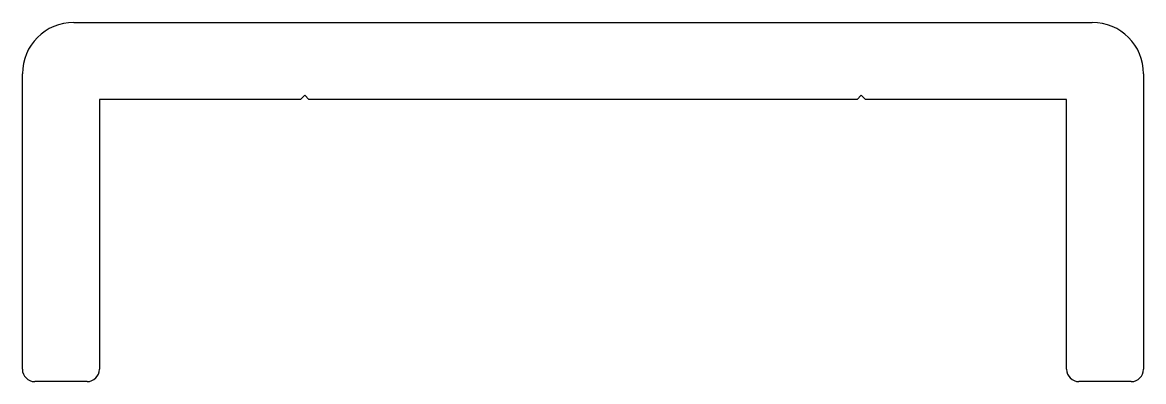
# Model space of a CAD drawing. Extents: x 4.6 to 73.9, y 3.2 to 25.5.
import ezdxf

# ---------------------------------------------------------------- set-up
doc = ezdxf.new("R2010")
doc.units = 0
doc.layers.get('0').update_dxf_attribs({"linetype": 'CONTINUOUS'})

msp = doc.modelspace()

# ---------------------------------------------------------------- linework, layer by layer
for p, q in [((7.763, 25.473), (70.755, 25.473)), ((4.588, 4.01), (4.588, 22.298)), ((73.93, 22.298), (73.93, 4.01)), ((22.051, 20.965), (21.797, 20.711)), ((22.305, 20.711), (22.051, 20.965)), ((56.468, 20.965), (56.214, 20.711)), ((56.722, 20.711), (56.468, 20.965)), ((21.797, 20.711), (9.351, 20.711)), ((9.351, 20.711), (9.351, 4.01)), ((56.214, 20.711), (22.305, 20.711)), ((69.168, 20.711), (56.722, 20.711)), ((69.168, 4.01), (69.168, 20.711)), ((8.589, 3.248), (5.35, 3.248)), ((73.168, 3.248), (69.93, 3.248))]:
    msp.add_line(p, q)
for centre, radius, start, end in [((7.763, 22.298), 3.175, 90, 180), ((70.755, 22.298), 3.175, 0, 90), ((5.35, 4.01), 0.762, 180, 270), ((8.589, 4.01), 0.762, 270, 0), ((69.93, 4.01), 0.762, 180, 270), ((73.168, 4.01), 0.762, 270, 0)]:
    msp.add_arc(centre, radius, start, end)

doc.saveas('drawing.dxf')
